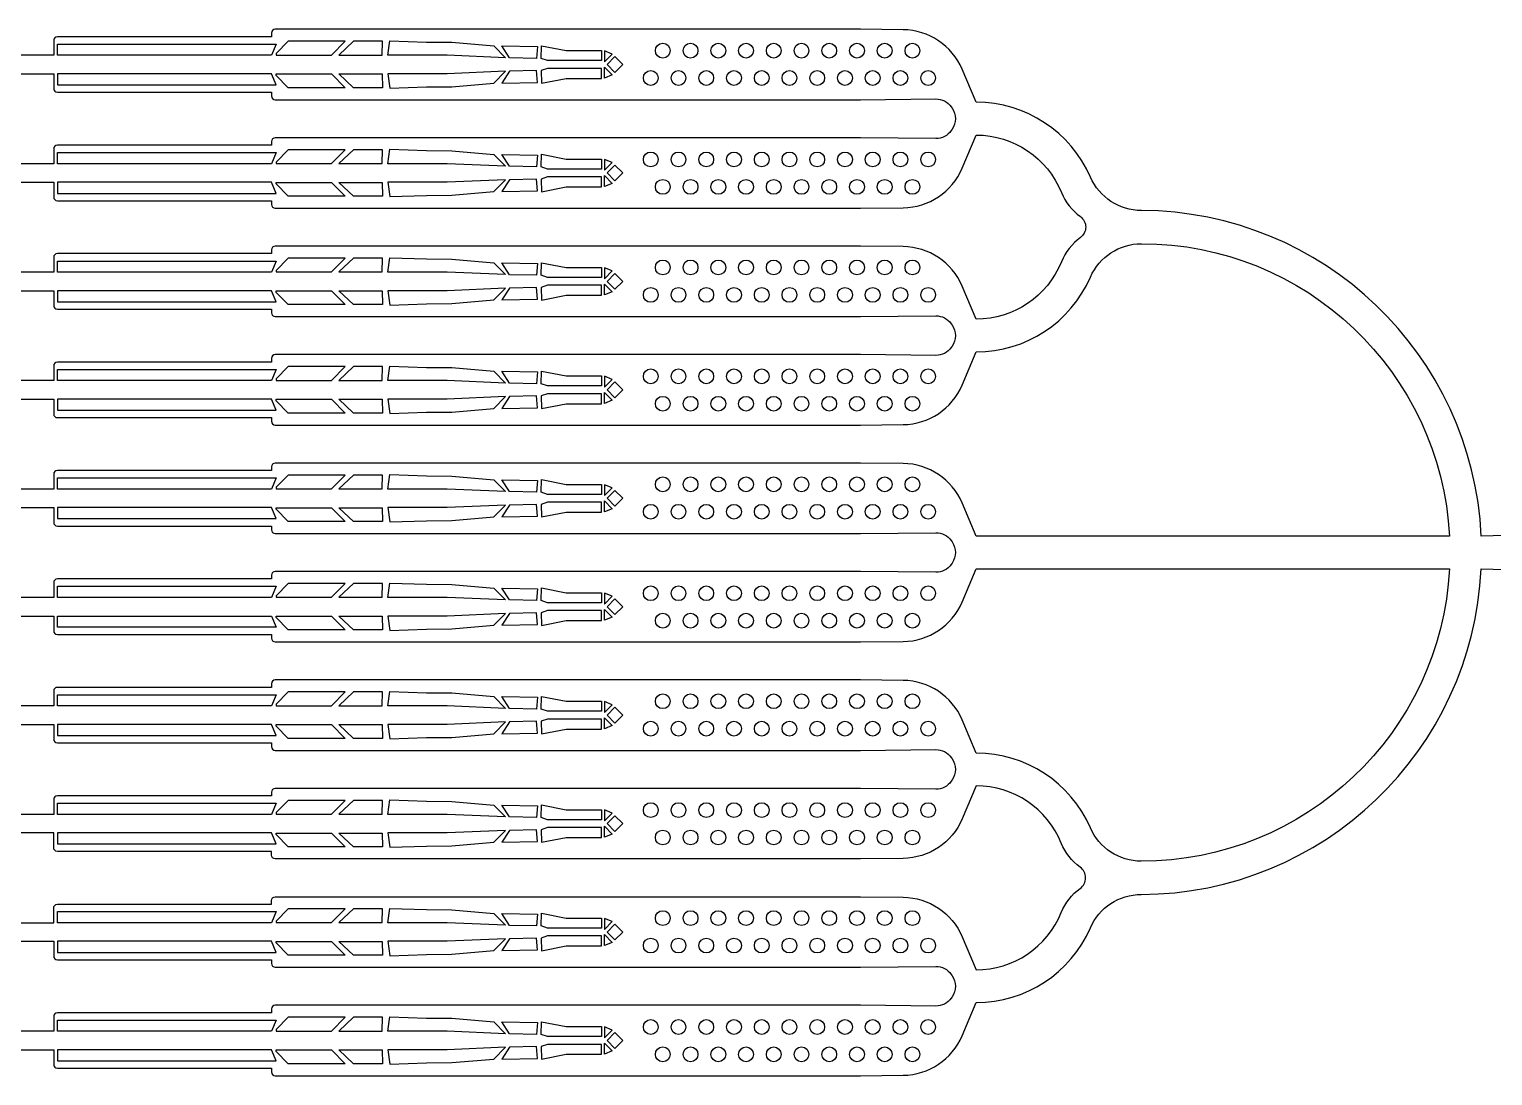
# Model space of a CAD drawing. Header units: millimetres. Extents: x 1762 to 23394, y 1311 to 16310.
# Drawn here: x 18370 to 20744, y 4076 to 5772 of the extents above; entities that cross this region are included whole.
import ezdxf

# ---------------------------------------------------------------- set-up
doc = ezdxf.new("R2010")
doc.units = ezdxf.units.MM
doc.layers.add('2-LIGHT', color=80, linetype='Continuous')
doc.layers.add('3-DARK', color=5, linetype='Continuous')

msp = doc.modelspace()

# ---------------------------------------------------------------- linework, layer by layer
at = {"layer": '2-LIGHT'}
for points in [[(21840, 4981.6), (20725.8, 4950.7, 0.399021), (20174.4, 5478.6, -0.298237), (20091.9, 5532.6), (20091.9, 5532.6, 0.298237), (19906.4, 5654), (19883.6, 5707.7), (19883.6, 5707.7, 0.297874), (19788, 5771.6), (19788, 5771.6), (19718.6, 5772.3), (18769.3, 5772.3, 0.414202), (18763.3, 5766.3), (18763.3, 5760.3), (18415.9, 5760.3, 0.414214), (18409.9, 5754.3), (18409.9, 5730.2), (17725, 5730.2), (16405.9, 5737.9), (11520.9, 4983.2, -0.038341)], [(16405.2, 4111.4), (17724.3, 4118), (18409.9, 4118), (18409.9, 4118), (18409.9, 4094, 0.414214), (18415.9, 4088), (18763.3, 4088), (18763.3, 4082, 0.414202), (18769.3, 4076), (19718.6, 4075.9), (19788, 4076.7), (19788, 4076.7, 0.297874), (19883.6, 4140.6), (19883.6, 4140.6), (19906.4, 4194.4, 0.297847), (20091.6, 4315.8), (20091.6, 4315.8, -0.298237), (20174.1, 4369.8, 0.399114), (20725.7, 4897.6), (21839.9, 4866.8)]]:
    msp.add_lwpolyline(points, format="xyb", dxfattribs=at)
at = {"layer": '3-DARK'}
for points in [[(18415.9, 5748.3), (18415.9, 5748.3), (18770.6, 5748.3), (18763.3, 5730.2), (18415.9, 5730.2)], [(18790.1, 5752.9), (18770.7, 5733), (18770.7, 5730.6), (18860.7, 5730.6), (18882.9, 5752.9)], [(18896.5, 5752.9), (18872.7, 5730.6), (18942.6, 5730.6), (18943.1, 5752.9)], [(19014.9, 5751.6), (19056, 5751.2), (19123.9, 5745.3), (19142.7, 5726.2), (19048.1, 5730.2), (18951.7, 5730.2), (18955.3, 5753.6)], [(19298.3, 5721.6), (19210.8, 5721.6), (19200.6, 5725.2), (19201.4, 5745.6), (19241.1, 5737.7), (19298.3, 5737.7)], [(19194.9, 5744.3), (19193, 5725.1), (19149.3, 5726.1), (19136.7, 5745.3)], [(19316.1, 5732.2), (19303.4, 5737.2), (19303.4, 5719.5)], [(19333.1, 5715.2), (19320.3, 5702.5), (19307.6, 5715.2), (19320.3, 5728)], [(18415.9, 5682.2), (18415.9, 5682.2), (18770.6, 5682.2), (18763.3, 5700.2), (18415.9, 5700.2)], [(18790.1, 5677.6), (18770.7, 5697.5), (18770.7, 5699.9), (18860.7, 5699.9), (18882.9, 5677.6)], [(18896.5, 5677.6), (18872.7, 5699.9), (18942.6, 5699.9), (18943.1, 5677.6)], [(19048.1, 5700.2), (18951.7, 5700.2), (18955.3, 5676.9), (19014.9, 5678.8), (19056, 5679.3), (19123.9, 5685.1), (19142.7, 5704.3)], [(19193, 5705.4), (19149.3, 5704.3), (19136.7, 5685.2), (19194.9, 5686.2)], [(19241.1, 5692.8), (19298.3, 5692.8), (19298.3, 5708.9), (19210.8, 5708.9), (19200.6, 5705.3), (19201.4, 5684.9)], [(19316.1, 5698.3), (19303.4, 5693.2), (19303.4, 5711)], [(18415.9, 5572.5), (18415.9, 5572.5), (18770.6, 5572.5), (18763.3, 5554.4), (18415.9, 5554.4)], [(18790.1, 5577.1), (18770.7, 5557.2), (18770.7, 5554.8), (18860.7, 5554.8), (18882.9, 5577.1)], [(18872.7, 5554.8), (18942.6, 5554.8), (18943.1, 5577.1), (18896.5, 5577.1)], [(18951.7, 5554.4), (18951.7, 5554.4), (18955.3, 5577.8), (19014.9, 5575.8), (19056, 5575.4), (19123.9, 5569.5), (19142.7, 5550.4), (19048.1, 5554.4)], [(19193, 5549.3), (19149.3, 5550.3), (19136.7, 5569.5), (19194.9, 5568.5)], [(19241.1, 5561.9), (19298.3, 5561.9), (19298.3, 5545.8), (19210.8, 5545.8), (19200.6, 5549.4), (19201.4, 5569.8)], [(19316.1, 5556.4), (19303.4, 5561.4), (19303.4, 5543.7)], [(19298.3, 5533.1), (19210.8, 5533.1), (19200.6, 5529.5), (19201.4, 5509.1), (19241.1, 5517), (19298.3, 5517)], [(19316.1, 5522.5), (19303.4, 5517.4), (19303.4, 5535.2)], [(19333.1, 5539.4), (19320.3, 5552.2), (19307.6, 5539.4), (19320.3, 5526.7)], [(18415.9, 5506.4), (18415.9, 5506.4), (18770.6, 5506.4), (18763.3, 5524.4), (18415.9, 5524.4)], [(18790.1, 5501.8), (18770.7, 5521.7), (18770.7, 5524.1), (18860.7, 5524.1), (18882.9, 5501.8)], [(18896.5, 5501.8), (18872.7, 5524.1), (18942.6, 5524.1), (18943.1, 5501.8)], [(18951.7, 5524.4), (18951.7, 5524.4), (18955.3, 5501.1), (19014.9, 5503), (19056, 5503.5), (19123.9, 5509.3), (19142.7, 5528.5), (19048.1, 5524.4)], [(19193, 5529.6), (19149.3, 5528.5), (19136.7, 5509.4), (19194.9, 5510.4)], [(18415.9, 5396.7), (18415.9, 5396.7), (18770.6, 5396.7), (18763.3, 5378.6), (18415.9, 5378.6)], [(18770.7, 5381.4), (18770.7, 5379), (18860.7, 5379), (18882.9, 5401.3), (18790.1, 5401.3)], [(18872.7, 5379), (18942.6, 5379), (18943.1, 5401.3), (18896.5, 5401.3)], [(19142.7, 5374.6), (19048.1, 5378.6), (18951.7, 5378.6), (18955.3, 5402), (19014.9, 5400), (19056, 5399.6), (19123.9, 5393.7)], [(19193, 5373.5), (19149.3, 5374.5), (19136.7, 5393.7), (19194.9, 5392.7)], [(19298.3, 5386.1), (19298.3, 5370), (19210.8, 5370), (19200.6, 5373.6), (19201.4, 5394), (19241.1, 5386.1)], [(19316.1, 5380.6), (19303.4, 5385.6), (19303.4, 5367.9)], [(19333.1, 5363.6), (19320.3, 5350.9), (19307.6, 5363.6), (19320.3, 5376.4)], [(18415.9, 5330.6), (18415.9, 5330.6), (18770.6, 5330.6), (18763.3, 5348.6), (18415.9, 5348.6)], [(18860.7, 5348.3), (18882.9, 5326), (18790.1, 5326), (18770.7, 5345.9), (18770.7, 5348.3)], [(18896.5, 5326), (18872.7, 5348.3), (18942.6, 5348.3), (18943.1, 5326)], [(19056, 5327.7), (19123.9, 5333.5), (19142.7, 5352.7), (19048.1, 5348.6), (18951.7, 5348.6), (18955.3, 5325.3), (19014.9, 5327.2)], [(19193, 5353.8), (19149.3, 5352.7), (19136.7, 5333.6), (19194.9, 5334.6)], [(19298.3, 5341.2), (19298.3, 5357.3), (19210.8, 5357.3), (19200.6, 5353.7), (19201.4, 5333.3), (19241.1, 5341.2)], [(19303.4, 5341.6), (19303.4, 5359.4), (19316.1, 5346.7)], [(18770.7, 5203.2), (18860.7, 5203.2), (18882.9, 5225.5), (18790.1, 5225.5), (18770.7, 5205.6)], [(18896.5, 5225.5), (18872.7, 5203.2), (18942.6, 5203.2), (18943.1, 5225.5)], [(18951.7, 5202.8), (18951.7, 5202.8), (18955.3, 5226.2), (19014.9, 5224.2), (19056, 5223.8), (19123.9, 5217.9), (19142.7, 5198.8), (19048.1, 5202.8)], [(18415.9, 5220.9), (18415.9, 5220.9), (18770.6, 5220.9), (18763.3, 5202.8), (18415.9, 5202.8)], [(19193, 5197.7), (19149.3, 5198.7), (19136.7, 5217.9), (19194.9, 5216.9)], [(19241.1, 5210.3), (19298.3, 5210.3), (19298.3, 5194.2), (19210.8, 5194.2), (19200.6, 5197.8), (19201.4, 5218.2)], [(19316.1, 5204.8), (19303.4, 5209.8), (19303.4, 5192.1)], [(19320.3, 5175.1), (19333.1, 5187.8), (19320.3, 5200.6), (19307.6, 5187.8)], [(19142.7, 5176.9), (19048.1, 5172.8), (18951.7, 5172.8), (18955.3, 5149.5), (19014.9, 5151.4), (19056, 5151.9), (19123.9, 5157.7)], [(19193, 5178), (19149.3, 5176.9), (19136.7, 5157.8), (19194.9, 5158.8)], [(19298.3, 5181.5), (19210.8, 5181.5), (19200.6, 5177.9), (19201.4, 5157.5), (19241.1, 5165.4), (19298.3, 5165.4)], [(19316.1, 5170.9), (19303.4, 5165.8), (19303.4, 5183.6)], [(18415.9, 5154.8), (18415.9, 5154.8), (18770.6, 5154.8), (18763.3, 5172.8), (18415.9, 5172.8)], [(18790.1, 5150.2), (18770.7, 5170.1), (18770.7, 5172.5), (18860.7, 5172.5), (18882.9, 5150.2)], [(18896.5, 5150.2), (18872.7, 5172.5), (18942.6, 5172.5), (18943.1, 5150.2)], [(18415.9, 5045.1), (18415.9, 5045.1), (18770.6, 5045.1), (18763.3, 5027), (18415.9, 5027)], [(18790.1, 5049.7), (18770.7, 5029.8), (18770.7, 5027.4), (18860.7, 5027.4), (18882.9, 5049.7)], [(18872.7, 5027.4), (18942.6, 5027.4), (18943.1, 5049.7), (18896.5, 5049.7)], [(19142.7, 5023), (19048.1, 5027), (18951.7, 5027), (18955.3, 5050.4), (19014.9, 5048.4), (19056, 5048), (19123.9, 5042.1)], [(19193, 5021.9), (19149.3, 5023), (19136.7, 5042.1), (19194.9, 5041.1)], [(19298.3, 5018.4), (19210.8, 5018.4), (19200.6, 5022), (19201.4, 5042.4), (19241.1, 5034.5), (19298.3, 5034.5)], [(19316.1, 5029), (19303.4, 5034.1), (19303.4, 5016.3)], [(19333.1, 5012), (19320.3, 4999.3), (19307.6, 5012), (19320.3, 5024.8)], [(18415.9, 4979), (18415.9, 4979), (18770.6, 4979), (18763.3, 4997), (18415.9, 4997)], [(18790.1, 4974.4), (18770.7, 4994.3), (18770.7, 4996.7), (18860.7, 4996.7), (18882.9, 4974.4)], [(18896.5, 4974.4), (18872.7, 4996.7), (18942.6, 4996.7), (18943.1, 4974.4)], [(18951.7, 4997), (18951.7, 4997), (18955.3, 4973.7), (19014.9, 4975.7), (19056, 4976.1), (19123.9, 4982), (19142.7, 5001.1), (19048.1, 4997)], [(19193, 5002.2), (19149.3, 5001.1), (19136.7, 4982), (19194.9, 4983)], [(19200.6, 5002.1), (19201.4, 4981.7), (19241.1, 4989.6), (19298.3, 4989.6), (19298.3, 5005.7), (19210.8, 5005.7)], [(19316.1, 4995.1), (19303.4, 4990), (19303.4, 5007.8)], [(18415.9, 4869.3), (18415.9, 4869.3), (18770.6, 4869.3), (18763.3, 4851.2), (18415.9, 4851.2)], [(18790.1, 4873.9), (18770.7, 4854), (18770.7, 4851.6), (18860.7, 4851.6), (18882.9, 4873.9)], [(18872.7, 4851.6), (18942.6, 4851.6), (18943.1, 4873.9), (18896.5, 4873.9)], [(19142.7, 4847.2), (19048.1, 4851.2), (18951.7, 4851.2), (18955.3, 4874.6), (19014.9, 4872.6), (19056, 4872.2), (19123.9, 4866.3)], [(19136.7, 4866.3), (19194.9, 4865.3), (19193, 4846.1), (19149.3, 4847.2)], [(19298.3, 4858.7), (19298.3, 4842.6), (19210.8, 4842.6), (19200.6, 4846.2), (19201.4, 4866.6), (19241.1, 4858.7)], [(19316.1, 4853.2), (19303.4, 4858.3), (19303.4, 4840.5)], [(19333.1, 4836.2), (19320.3, 4849), (19307.6, 4836.2), (19320.3, 4823.5)], [(18415.9, 4803.2), (18415.9, 4803.2), (18415.9, 4821.2), (18763.3, 4821.2), (18770.6, 4803.2)], [(18790.1, 4798.6), (18770.7, 4818.5), (18770.7, 4820.9), (18860.7, 4820.9), (18882.9, 4798.6)], [(18872.7, 4820.9), (18942.6, 4820.9), (18943.1, 4798.6), (18896.5, 4798.6)], [(19123.9, 4806.2), (19142.7, 4825.3), (19048.1, 4821.2), (18951.7, 4821.2), (18955.3, 4797.9), (19014.9, 4799.9), (19056, 4800.3)], [(19193, 4826.4), (19149.3, 4825.3), (19136.7, 4806.2), (19194.9, 4807.2)], [(19298.3, 4829.9), (19210.8, 4829.9), (19200.6, 4826.3), (19201.4, 4805.9), (19241.1, 4813.8), (19298.3, 4813.8)], [(19316.1, 4819.3), (19303.4, 4814.2), (19303.4, 4832)], [(18415.9, 4693.5), (18415.9, 4693.5), (18770.6, 4693.5), (18763.3, 4675.4), (18415.9, 4675.4)], [(18860.7, 4675.8), (18882.9, 4698.1), (18790.1, 4698.1), (18770.7, 4678.2), (18770.7, 4675.8)], [(18896.5, 4698.1), (18872.7, 4675.8), (18942.6, 4675.8), (18943.1, 4698.1)], [(19142.7, 4671.4), (19048.1, 4675.4), (18951.7, 4675.4), (18955.3, 4698.8), (19014.9, 4696.8), (19056, 4696.4), (19123.9, 4690.5)], [(19193, 4670.3), (19149.3, 4671.4), (19136.7, 4690.5), (19194.9, 4689.5)], [(19298.3, 4666.8), (19210.8, 4666.8), (19200.6, 4670.4), (19201.4, 4690.8), (19241.1, 4682.9), (19298.3, 4682.9)], [(19316.1, 4677.4), (19303.4, 4682.5), (19303.4, 4664.7)], [(19201.4, 4630.1), (19241.1, 4638), (19298.3, 4638), (19298.3, 4654.1), (19210.8, 4654.1), (19200.6, 4650.5)], [(19316.1, 4643.5), (19303.4, 4638.4), (19303.4, 4656.2)], [(19333.1, 4660.4), (19320.3, 4647.7), (19307.6, 4660.4), (19320.3, 4673.2)], [(18415.9, 4627.4), (18415.9, 4627.4), (18770.6, 4627.4), (18763.3, 4645.4), (18415.9, 4645.4)], [(18770.7, 4645.1), (18860.7, 4645.1), (18882.9, 4622.8), (18790.1, 4622.8), (18770.7, 4642.7)], [(18896.5, 4622.8), (18872.7, 4645.1), (18942.6, 4645.1), (18943.1, 4622.8)], [(19014.9, 4624.1), (19056, 4624.5), (19123.9, 4630.4), (19142.7, 4649.5), (19048.1, 4645.4), (18951.7, 4645.4), (18955.3, 4622.1)], [(19193, 4650.6), (19149.3, 4649.5), (19136.7, 4630.4), (19194.9, 4631.4)], [(18415.9, 4517.7), (18415.9, 4517.7), (18770.6, 4517.7), (18763.3, 4499.6), (18415.9, 4499.6)], [(18790.1, 4522.3), (18770.7, 4502.4), (18770.7, 4500), (18860.7, 4500), (18882.9, 4522.3)], [(18896.5, 4522.3), (18872.7, 4500), (18942.6, 4500), (18943.1, 4522.3)], [(19048.1, 4499.6), (18951.7, 4499.6), (18955.3, 4523), (19014.9, 4521), (19056, 4520.6), (19123.9, 4514.7), (19142.7, 4495.6)], [(19194.9, 4513.7), (19193, 4494.5), (19149.3, 4495.6), (19136.7, 4514.7)], [(19298.3, 4491), (19210.8, 4491), (19200.6, 4494.6), (19201.4, 4515), (19241.1, 4507.1), (19298.3, 4507.1)], [(19316.1, 4501.6), (19303.4, 4506.7), (19303.4, 4488.9)], [(19333.1, 4484.6), (19320.3, 4497.4), (19307.6, 4484.6), (19320.3, 4471.9)], [(18415.9, 4451.6), (18415.9, 4451.6), (18770.6, 4451.6), (18763.3, 4469.6), (18415.9, 4469.6)], [(18790.1, 4447), (18770.7, 4466.9), (18770.7, 4469.3), (18860.7, 4469.3), (18882.9, 4447)], [(18896.5, 4447), (18872.7, 4469.3), (18942.6, 4469.3), (18943.1, 4447)], [(19048.1, 4469.6), (18951.7, 4469.6), (18955.3, 4446.3), (19014.9, 4448.3), (19056, 4448.7), (19123.9, 4454.6), (19142.7, 4473.7)], [(19193, 4474.8), (19149.3, 4473.7), (19136.7, 4454.6), (19194.9, 4455.6)], [(19201.4, 4454.3), (19241.1, 4462.2), (19298.3, 4462.2), (19298.3, 4478.3), (19210.8, 4478.3), (19200.6, 4474.7)], [(19316.1, 4467.7), (19303.4, 4462.6), (19303.4, 4480.4)], [(18790.1, 4346.5), (18770.7, 4326.6), (18770.7, 4324.2), (18860.7, 4324.2), (18882.9, 4346.5)], [(18872.7, 4324.2), (18942.6, 4324.2), (18943.1, 4346.5), (18896.5, 4346.5)], [(19142.7, 4319.8), (19048.1, 4323.8), (18951.7, 4323.8), (18955.3, 4347.2), (19014.9, 4345.2), (19056, 4344.8), (19123.9, 4338.9)], [(18415.9, 4341.9), (18415.9, 4341.9), (18770.6, 4341.9), (18763.3, 4323.8), (18415.9, 4323.8)], [(19193, 4318.7), (19149.3, 4319.7), (19136.7, 4338.9), (19194.9, 4337.9)], [(19201.4, 4339.2), (19241.1, 4331.3), (19298.3, 4331.3), (19298.3, 4315.2), (19210.8, 4315.2), (19200.6, 4318.8)], [(19316.1, 4325.8), (19303.4, 4330.9), (19303.4, 4313.1)], [(19320.3, 4321.6), (19333.1, 4308.8), (19320.3, 4296.1), (19307.6, 4308.8)], [(19014.9, 4272.5), (19056, 4272.9), (19123.9, 4278.8), (19142.7, 4297.9), (19048.1, 4293.8), (18951.7, 4293.8), (18955.3, 4270.5)], [(19193, 4299), (19149.3, 4297.9), (19136.7, 4278.8), (19194.9, 4279.8)], [(19298.3, 4302.5), (19210.8, 4302.5), (19200.6, 4298.9), (19201.4, 4278.5), (19241.1, 4286.4), (19298.3, 4286.4)], [(19316.1, 4291.9), (19303.4, 4286.8), (19303.4, 4304.6)], [(18415.9, 4275.8), (18415.9, 4275.8), (18770.6, 4275.8), (18763.3, 4293.8), (18415.9, 4293.8)], [(18790.1, 4271.2), (18770.7, 4291.1), (18770.7, 4293.5), (18860.7, 4293.5), (18882.9, 4271.2)], [(18896.5, 4271.2), (18872.7, 4293.5), (18942.6, 4293.5), (18943.1, 4271.2)], [(18415.9, 4166.1), (18415.9, 4166.1), (18770.6, 4166.1), (18763.3, 4148), (18415.9, 4148)], [(18790.1, 4170.7), (18770.7, 4150.8), (18770.7, 4148.4), (18860.7, 4148.4), (18882.9, 4170.7)], [(18896.5, 4170.7), (18872.7, 4148.4), (18942.6, 4148.4), (18943.1, 4170.7)], [(19014.9, 4169.4), (19056, 4169), (19123.9, 4163.1), (19142.7, 4144), (19048.1, 4148), (18951.7, 4148), (18955.3, 4171.4)], [(19193, 4142.9), (19149.3, 4143.9), (19136.7, 4163.1), (19194.9, 4162.1)], [(19241.1, 4155.5), (19298.3, 4155.5), (19298.3, 4139.4), (19210.8, 4139.4), (19200.6, 4143), (19201.4, 4163.4)], [(19316.1, 4150), (19303.4, 4155.1), (19303.4, 4137.3)], [(19320.3, 4120.3), (19333.1, 4133), (19320.3, 4145.8), (19307.6, 4133)], [(18415.9, 4100), (18415.9, 4100), (18770.6, 4100), (18763.3, 4118), (18415.9, 4118)], [(18860.7, 4117.7), (18882.9, 4095.4), (18790.1, 4095.4), (18770.7, 4115.3), (18770.7, 4117.7)], [(18872.7, 4117.7), (18942.6, 4117.7), (18943.1, 4095.4), (18896.5, 4095.4)], [(19142.7, 4122.1), (19048.1, 4118), (18951.7, 4118), (18955.3, 4094.7), (19014.9, 4096.7), (19056, 4097.1), (19123.9, 4103)], [(19193, 4123.2), (19149.3, 4122.1), (19136.7, 4103), (19194.9, 4104)], [(19201.4, 4102.7), (19241.1, 4110.6), (19298.3, 4110.6), (19298.3, 4126.7), (19210.8, 4126.7), (19200.6, 4123.1)], [(19316.1, 4116.1), (19303.4, 4111), (19303.4, 4128.8)]]:
    msp.add_lwpolyline(points, close=True, dxfattribs=at)
for points in [[(17724.3, 5700.2), (18409.9, 5700.2), (18409.9, 5676.3, 0.414214), (18415.9, 5670.3), (18763.3, 5670.3), (18763.3, 5664.2, 0.414202), (18769.3, 5658.2), (19718.6, 5658.1), (19840.8, 5659.4), (19840.8, 5659.4, -0.248427), (19865.8, 5646.6), (19867.2, 5644.5, -0.313458), (19867.2, 5610.2), (19865.8, 5608.1, -0.248427), (19840.8, 5595.2), (19840.8, 5595.2), (19718.6, 5596.5), (18769.3, 5596.5, 0.414202), (18763.3, 5590.5), (18763.3, 5584.4), (18415.9, 5584.4, 0.414214), (18409.9, 5578.4), (18409.9, 5554.4), (18409.9, 5554.4), (17725, 5554.4)], [(17724.3, 5524.4), (18409.9, 5524.4), (18409.9, 5524.4), (18409.9, 5500.4, 0.414214), (18415.9, 5494.4), (18763.3, 5494.4), (18763.3, 5488.4, 0.414202), (18769.3, 5482.4), (19718.6, 5482.3), (19788, 5483.1), (19788, 5483.1, 0.297874), (19883.6, 5547), (19883.6, 5547), (19906.5, 5600.9, -0.305187), (20044.7, 5507.8), (20044.7, 5507.8, 0.140884), (20075.4, 5468.7), (20075.4, 5468.7, -0.511439), (20075.4, 5434.6), (20075.4, 5434.6, 0.140884), (20044.7, 5395.5), (20044.7, 5395.5, -0.3054), (19906.4, 5302.4), (19906.4, 5302.4), (19883.6, 5356.1), (19883.6, 5356.1, 0.297874), (19788, 5420), (19788, 5420), (19718.6, 5420.7), (18769.3, 5420.7, 0.414202), (18763.3, 5414.7), (18763.3, 5408.7), (18415.9, 5408.7, 0.414214), (18409.9, 5402.7), (18409.9, 5378.6), (17725, 5378.6)], [(17724.3, 5172.8), (18409.9, 5172.8), (18409.9, 5172.8), (18409.9, 5148.8, 0.414214), (18415.9, 5142.8), (18763.3, 5142.8), (18763.3, 5136.8, 0.414202), (18769.3, 5130.8), (19718.6, 5130.7), (19788, 5131.5), (19788, 5131.5, 0.297874), (19883.6, 5195.4), (19883.6, 5195.4), (19906.5, 5249.3), (19906.5, 5249.3, 0.298173), (20091.9, 5370.7), (20091.9, 5370.7, -0.298237), (20174.4, 5424.8, -0.398787), (20674.2, 4950.7), (19906.4, 4950.7), (19883.6, 5004.5), (19883.6, 5004.5, 0.297874), (19788, 5068.4), (19788, 5068.4), (19718.6, 5069.2), (18769.3, 5069.1, 0.414202), (18763.3, 5063.1), (18763.3, 5057.1), (18415.9, 5057.1, 0.414214), (18409.9, 5051.1), (18409.9, 5027), (17725, 5027)], [(17724.3, 5348.6), (18409.9, 5348.6), (18409.9, 5324.7, 0.414214), (18415.9, 5318.7), (18763.3, 5318.7), (18763.3, 5312.6, 0.414202), (18769.3, 5306.6), (19718.6, 5306.5), (19840.8, 5307.8), (19840.8, 5307.8, -0.248427), (19865.8, 5295), (19867.2, 5292.9, -0.313458), (19867.2, 5258.6), (19865.8, 5256.5, -0.248427), (19840.8, 5243.6), (19840.8, 5243.6), (19718.6, 5244.9), (18769.3, 5244.9, 0.414202), (18763.3, 5238.9), (18763.3, 5232.8), (18415.9, 5232.8, 0.414214), (18409.9, 5226.8), (18409.9, 5202.8), (18409.9, 5202.8), (17725, 5202.8)], [(17724.3, 4997), (18409.9, 4997), (18409.9, 4973.1, 0.414214), (18415.9, 4967.1), (18763.3, 4967.1), (18763.3, 4961, 0.414202), (18769.3, 4955), (19718.6, 4954.9), (19840.8, 4956.2), (19840.8, 4956.2, -0.248427), (19865.8, 4943.4), (19867.2, 4941.3, -0.313458), (19867.2, 4907), (19865.8, 4904.9, -0.248427), (19840.8, 4892), (19840.8, 4892), (19718.6, 4893.4), (18769.3, 4893.3, 0.414202), (18763.3, 4887.3), (18763.3, 4881.2), (18415.9, 4881.2, 0.414214), (18409.9, 4875.2), (18409.9, 4851.2), (18409.9, 4851.2), (17725, 4851.2)], [(17724.3, 4821.2), (18409.9, 4821.2), (18409.9, 4821.2), (18409.9, 4797.2, 0.414214), (18415.9, 4791.2), (18763.3, 4791.2), (18763.3, 4785.2, 0.414202), (18769.3, 4779.2), (19718.6, 4779.1), (19788, 4779.9), (19788, 4779.9, 0.297874), (19883.6, 4843.8), (19883.6, 4843.8), (19906.4, 4897.6), (20674.2, 4897.6, -0.39889), (20174.1, 4423.7, -0.298237), (20091.6, 4477.7), (20091.6, 4477.7, 0.297854), (19906.4, 4599.1), (19883.6, 4652.9), (19883.6, 4652.9, 0.297874), (19788, 4716.8), (19788, 4716.8), (19718.6, 4717.6), (18769.3, 4717.5, 0.414202), (18763.3, 4711.5), (18763.3, 4705.5), (18415.9, 4705.5, 0.414214), (18409.9, 4699.5), (18409.9, 4675.4), (17725, 4675.4)], [(17724.3, 4645.4), (18409.9, 4645.4), (18409.9, 4621.5, 0.414214), (18415.9, 4615.5), (18763.3, 4615.5), (18763.3, 4609.4, 0.414202), (18769.3, 4603.4), (19718.6, 4603.3), (19840.8, 4604.6), (19840.8, 4604.6, -0.248427), (19865.8, 4591.8), (19867.2, 4589.7, -0.313458), (19867.2, 4555.4), (19865.8, 4553.3, -0.248427), (19840.8, 4540.4), (19840.8, 4540.4), (19718.6, 4541.8), (18769.3, 4541.7, 0.414202), (18763.3, 4535.7), (18763.3, 4529.6), (18415.9, 4529.6, 0.414214), (18409.9, 4523.6), (18409.9, 4499.6), (18409.9, 4499.6), (17725, 4499.6)], [(19906.1, 4247.5, 0.3054), (20044.4, 4340.6), (20044.4, 4340.6, -0.140884), (20075.1, 4379.7), (20075.1, 4379.7, 0.511439), (20075.1, 4413.8), (20075.1, 4413.8, -0.140884), (20044.4, 4452.9), (20044.4, 4452.9, 0.304745), (19906.4, 4546), (19883.6, 4492.2), (19883.6, 4492.2, -0.297874), (19788, 4428.3), (19788, 4428.3), (19718.6, 4427.5), (18769.3, 4427.6, -0.414202), (18763.3, 4433.6), (18763.3, 4439.6), (18415.9, 4439.6, -0.414214), (18409.9, 4445.6), (18409.9, 4469.6), (18409.9, 4469.6), (17724.3, 4469.6)], [(17725, 4323.8), (18409.9, 4323.8), (18409.9, 4347.9, -0.414214), (18415.9, 4353.9), (18763.3, 4353.9), (18763.3, 4359.9, -0.414202), (18769.3, 4365.9), (19718.6, 4366), (19788, 4365.2), (19788, 4365.2, -0.297874), (19883.6, 4301.3), (19883.6, 4301.3), (19906.4, 4247.5)], [(17724.3, 4293.8), (18409.9, 4293.8), (18409.9, 4269.9, 0.414214), (18415.9, 4263.9), (18763.3, 4263.9), (18763.3, 4257.8, 0.414202), (18769.3, 4251.8), (19718.6, 4251.7), (19840.8, 4253), (19840.8, 4253, -0.248427), (19865.8, 4240.2), (19867.2, 4238.1, -0.313458), (19867.2, 4203.8), (19865.8, 4201.7, -0.248427), (19840.8, 4188.8), (19840.8, 4188.8), (19718.6, 4190.2), (18769.3, 4190.1, 0.414202), (18763.3, 4184.1), (18763.3, 4178), (18415.9, 4178, 0.414214), (18409.9, 4172), (18409.9, 4148), (18409.9, 4148), (17725, 4148)]]:
    msp.add_lwpolyline(points, format="xyb", dxfattribs=at)
for centre in [(19398, 5737.8), (19443, 5737.8), (19488, 5737.8), (19533, 5737.8), (19578, 5737.8), (19623, 5737.8), (19668, 5737.8), (19713, 5737.8), (19758, 5737.8), (19803, 5737.8), (19378.5, 5693.4), (19423.5, 5693.4), (19468.5, 5693.4), (19513.5, 5693.4), (19558.5, 5693.4), (19603.5, 5693.4), (19648.5, 5693.4), (19693.5, 5693.4), (19738.5, 5693.4), (19783.5, 5693.4), (19828.5, 5693.4), (19378.5, 5561.3), (19423.5, 5561.3), (19468.5, 5561.3), (19513.5, 5561.3), (19558.5, 5561.3), (19603.5, 5561.3), (19648.5, 5561.3), (19693.5, 5561.3), (19738.5, 5561.3), (19783.5, 5561.3), (19828.5, 5561.3), (19398, 5516.9), (19443, 5516.9), (19488, 5516.9), (19533, 5516.9), (19578, 5516.9), (19623, 5516.9), (19668, 5516.9), (19713, 5516.9), (19758, 5516.9), (19803, 5516.9), (19398, 5386.2), (19443, 5386.2), (19488, 5386.2), (19533, 5386.2), (19578, 5386.2), (19623, 5386.2), (19668, 5386.2), (19713, 5386.2), (19758, 5386.2), (19803, 5386.2), (19378.5, 5341.8), (19423.5, 5341.8), (19468.5, 5341.8), (19513.5, 5341.8), (19558.5, 5341.8), (19603.5, 5341.8), (19648.5, 5341.8), (19693.5, 5341.8), (19738.5, 5341.8), (19783.5, 5341.8), (19828.5, 5341.8), (19378.5, 5209.7), (19423.5, 5209.7), (19468.5, 5209.7), (19513.5, 5209.7), (19558.5, 5209.7), (19603.5, 5209.7), (19648.5, 5209.7), (19693.5, 5209.7), (19738.5, 5209.7), (19783.5, 5209.7), (19828.5, 5209.7), (19398, 5165.3), (19443, 5165.3), (19488, 5165.3), (19533, 5165.3), (19578, 5165.3), (19623, 5165.3), (19668, 5165.3), (19713, 5165.3), (19758, 5165.3), (19803, 5165.3), (19398, 5034.6), (19443, 5034.6), (19488, 5034.6), (19533, 5034.6), (19578, 5034.6), (19623, 5034.6), (19668, 5034.6), (19713, 5034.6), (19758, 5034.6), (19803, 5034.6), (19378.5, 4990.2), (19423.5, 4990.2), (19468.5, 4990.2), (19513.5, 4990.2), (19558.5, 4990.2), (19603.5, 4990.2), (19648.5, 4990.2), (19693.5, 4990.2), (19738.5, 4990.2), (19783.5, 4990.2), (19828.5, 4990.2), (19378.5, 4858.1), (19423.5, 4858.1), (19468.5, 4858.1), (19513.5, 4858.1), (19558.5, 4858.1), (19603.5, 4858.1), (19648.5, 4858.1), (19693.5, 4858.1), (19738.5, 4858.1), (19783.5, 4858.1), (19828.5, 4858.1), (19398, 4813.7), (19443, 4813.7), (19488, 4813.7), (19533, 4813.7), (19578, 4813.7), (19623, 4813.7), (19668, 4813.7), (19713, 4813.7), (19758, 4813.7), (19803, 4813.7), (19398, 4683), (19443, 4683), (19488, 4683), (19533, 4683), (19578, 4683), (19623, 4683), (19668, 4683), (19713, 4683), (19758, 4683), (19803, 4683), (19378.5, 4638.6), (19423.5, 4638.6), (19468.5, 4638.6), (19513.5, 4638.6), (19558.5, 4638.6), (19603.5, 4638.6), (19648.5, 4638.6), (19693.5, 4638.6), (19738.5, 4638.6), (19783.5, 4638.6), (19828.5, 4638.6), (19378.5, 4506.5), (19423.5, 4506.5), (19468.5, 4506.5), (19513.5, 4506.5), (19558.5, 4506.5), (19603.5, 4506.5), (19648.5, 4506.5), (19693.5, 4506.5), (19738.5, 4506.5), (19783.5, 4506.5), (19828.5, 4506.5), (19398, 4462.1), (19443, 4462.1), (19488, 4462.1), (19533, 4462.1), (19578, 4462.1), (19623, 4462.1), (19668, 4462.1), (19713, 4462.1), (19758, 4462.1), (19803, 4462.1), (19398, 4331.4), (19443, 4331.4), (19488, 4331.4), (19533, 4331.4), (19578, 4331.4), (19623, 4331.4), (19668, 4331.4), (19713, 4331.4), (19758, 4331.4), (19803, 4331.4), (19378.5, 4287), (19423.5, 4287), (19468.5, 4287), (19513.5, 4287), (19558.5, 4287), (19603.5, 4287), (19648.5, 4287), (19693.5, 4287), (19738.5, 4287), (19783.5, 4287), (19828.5, 4287), (19378.5, 4154.9), (19423.5, 4154.9), (19468.5, 4154.9), (19513.5, 4154.9), (19558.5, 4154.9), (19603.5, 4154.9), (19648.5, 4154.9), (19693.5, 4154.9), (19738.5, 4154.9), (19783.5, 4154.9), (19828.5, 4154.9), (19398, 4110.5), (19443, 4110.5), (19488, 4110.5), (19533, 4110.5), (19578, 4110.5), (19623, 4110.5), (19668, 4110.5), (19713, 4110.5), (19758, 4110.5), (19803, 4110.5)]:
    msp.add_circle(centre, 12, dxfattribs=at)

doc.saveas('drawing.dxf')
